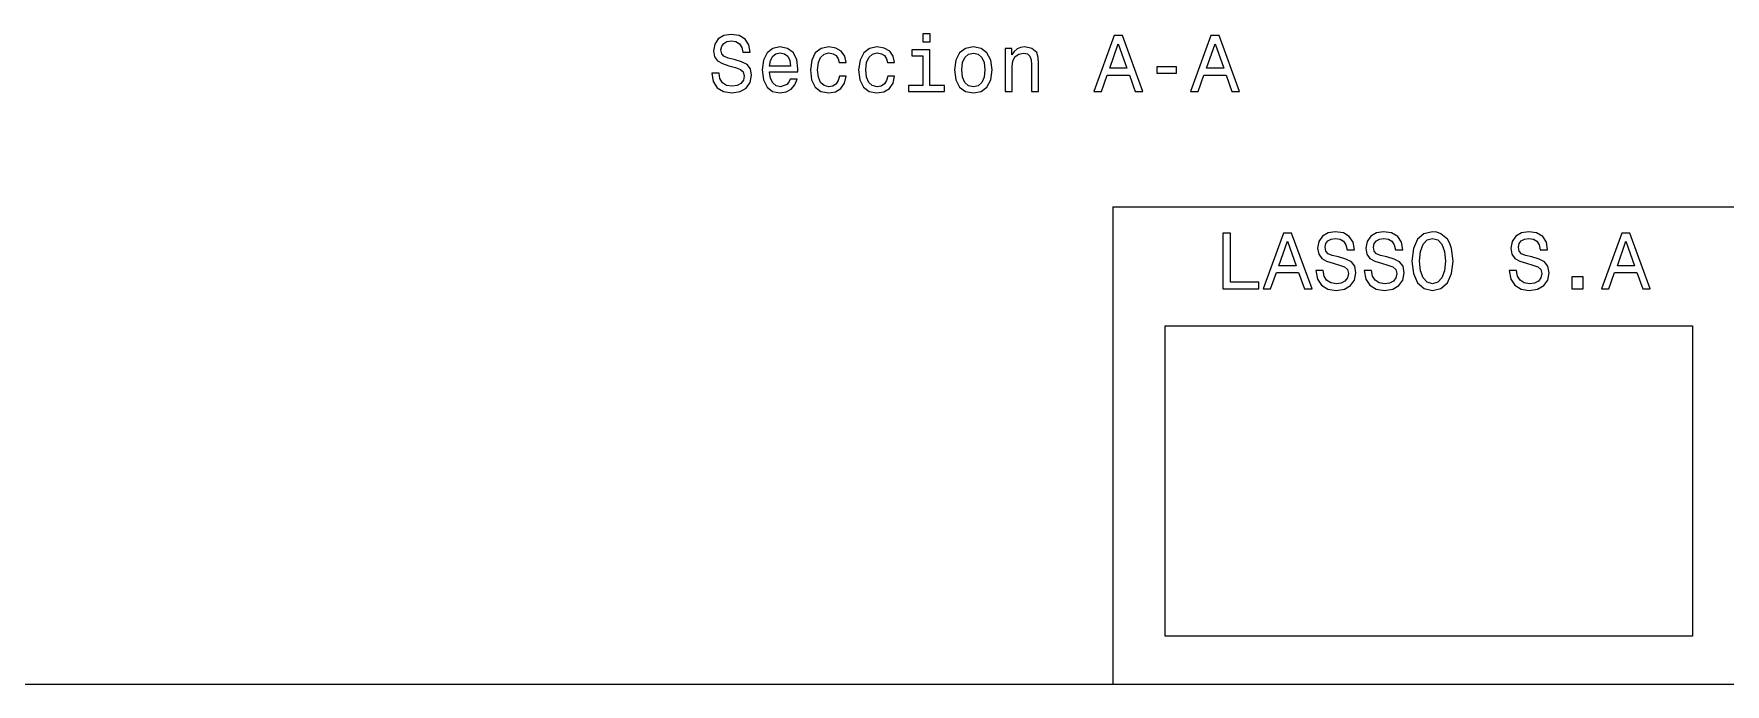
# Model space of a CAD drawing. Extents: x 25 to 410, y 10 to 284.
# Drawn here: x 167.2 to 273.5, y 10 to 50.9 of the extents above; entities that cross this region are included whole.
import ezdxf

# ---------------------------------------------------------------- set-up
doc = ezdxf.new("R2010")
doc.units = 0
doc.layers.get('0').update_dxf_attribs({"linetype": 'CONTINUOUS'})
picture_1 = doc.add_image_def('image1.jpg', size_in_pixel=(2363, 1391))

msp = doc.modelspace()

# ---------------------------------------------------------------- linework, layer by layer
at = {"color": 7}
for p, q in [((235, 40), (410, 40)), ((235, 40), (235, 10)), ((25, 10), (410, 10)), ((235, 10), (275, 10))]:
    msp.add_line(p, q, dxfattribs=at)
at = {"color": 4}
for points in [[(210.26, 48.4), (209.8, 48.4), (209.9, 47.86), (210.15, 47.47), (210.54, 47.23), (211.07, 47.15), (211.59, 47.23), (211.97, 47.45), (212.22, 47.8), (212.31, 48.26), (212.24, 48.67), (212.02, 48.94), (211.68, 49.11), (211.22, 49.24), (210.83, 49.34), (210.57, 49.45), (210.43, 49.61), (210.38, 49.86), (210.43, 50.09), (210.56, 50.26), (210.76, 50.38), (211.04, 50.42), (211.32, 50.37), (211.54, 50.23), (211.69, 50.01), (211.76, 49.7), (212.22, 49.7), (212.22, 49.71), (212.14, 50.18), (211.9, 50.53), (211.53, 50.76), (211.02, 50.83), (210.57, 50.76), (210.21, 50.54), (209.99, 50.22), (209.91, 49.79), (209.97, 49.42), (210.16, 49.16), (210.47, 48.99), (210.88, 48.86), (211.29, 48.74), (211.6, 48.63), (211.78, 48.47), (211.85, 48.2), (211.79, 47.94), (211.63, 47.74), (211.39, 47.61), (211.09, 47.57), (210.74, 47.62), (210.48, 47.79), (210.31, 48.05)], [(213.44, 48.47), (215.21, 48.47), (215.22, 48.67), (215.14, 49.25), (214.91, 49.69), (214.56, 49.95), (214.09, 50.05), (213.63, 49.94), (213.28, 49.66), (213.05, 49.2), (212.97, 48.6), (213.05, 47.98), (213.28, 47.52), (213.62, 47.24), (214.08, 47.15), (214.47, 47.21), (214.79, 47.38), (215.03, 47.65), (215.17, 48.02), (214.73, 48.02), (214.64, 47.82), (214.51, 47.67), (214.13, 47.54), (213.84, 47.6), (213.63, 47.78), (213.49, 48.06), (213.44, 48.45)], [(217.81, 49.05), (218.25, 49.05), (218.16, 49.46), (217.94, 49.77), (217.6, 49.97), (217.16, 50.05), (216.68, 49.94), (216.31, 49.66), (216.08, 49.2), (216, 48.59), (216.07, 47.98), (216.3, 47.52), (216.66, 47.24), (217.15, 47.15), (217.58, 47.22), (217.92, 47.43), (218.15, 47.77), (218.25, 48.21), (217.83, 48.21), (217.75, 47.93), (217.61, 47.72), (217.41, 47.58), (217.16, 47.54), (216.86, 47.61), (216.63, 47.81), (216.5, 48.14), (216.45, 48.6), (216.5, 49.06), (216.64, 49.38), (216.87, 49.59), (217.16, 49.66), (217.43, 49.61), (217.62, 49.5), (217.75, 49.3)], [(220.84, 49.05), (221.28, 49.05), (221.19, 49.46), (220.98, 49.77), (220.64, 49.97), (220.2, 50.05), (219.72, 49.94), (219.35, 49.66), (219.12, 49.2), (219.03, 48.59), (219.11, 47.98), (219.34, 47.52), (219.7, 47.24), (220.18, 47.15), (220.62, 47.22), (220.96, 47.43), (221.19, 47.77), (221.29, 48.21), (220.87, 48.21), (220.79, 47.93), (220.65, 47.72), (220.45, 47.58), (220.2, 47.54), (219.89, 47.61), (219.67, 47.81), (219.53, 48.14), (219.49, 48.6), (219.53, 49.06), (219.67, 49.38), (219.9, 49.59), (220.2, 49.66), (220.46, 49.61), (220.66, 49.5), (220.79, 49.3)], [(223.53, 50.86), (223.06, 50.86), (223.06, 50.36), (223.53, 50.36)], [(225.06, 48.59), (225.14, 47.98), (225.37, 47.52), (225.74, 47.24), (226.24, 47.15), (226.73, 47.24), (227.09, 47.52), (227.33, 47.97), (227.41, 48.59), (227.33, 49.21), (227.09, 49.67), (226.73, 49.94), (226.24, 50.05), (225.74, 49.94), (225.37, 49.66), (225.14, 49.21)], [(228.23, 47.24), (228.67, 47.24), (228.67, 48.8), (228.72, 49.16), (228.86, 49.43), (229.09, 49.59), (229.39, 49.65), (229.64, 49.6), (229.79, 49.46), (229.86, 49.23), (229.89, 48.93), (229.89, 47.24), (230.33, 47.24), (230.33, 49.02), (230.31, 49.38), (230.22, 49.68), (229.92, 49.95), (229.46, 50.05), (229.2, 50.01), (228.98, 49.91), (228.8, 49.75), (228.65, 49.54), (228.65, 49.95), (228.23, 49.95)], [(233.81, 47.24), (234.28, 47.24), (234.64, 48.27), (236.04, 48.27), (236.41, 47.24), (236.88, 47.24), (235.6, 50.75), (235.09, 50.75)], [(234.8, 48.7), (235.34, 50.24), (235.88, 48.7)], [(239.88, 47.24), (240.35, 47.24), (240.72, 48.27), (242.11, 48.27), (242.48, 47.24), (242.95, 47.24), (241.67, 50.75), (241.16, 50.75)], [(240.88, 48.7), (241.42, 50.24), (241.96, 48.7)], [(213.44, 48.84), (213.49, 49.19), (213.63, 49.45), (213.83, 49.6), (214.11, 49.66), (214.37, 49.6), (214.58, 49.45), (214.71, 49.19), (214.75, 48.84)], [(223.51, 47.61), (223.51, 49.86), (222.37, 49.86), (222.37, 49.48), (223.07, 49.48), (223.07, 47.61), (222.16, 47.61), (222.16, 47.24), (224.43, 47.24), (224.43, 47.61)], [(225.51, 48.6), (225.56, 49.05), (225.7, 49.38), (225.93, 49.58), (226.24, 49.65), (226.54, 49.58), (226.77, 49.38), (226.91, 49.05), (226.96, 48.6), (226.91, 48.14), (226.77, 47.81), (226.54, 47.6), (226.24, 47.54), (225.93, 47.6), (225.7, 47.81), (225.56, 48.14)], [(237.77, 48.4), (238.99, 48.4), (238.99, 48.79), (237.77, 48.79)]]:
    msp.add_lwpolyline(points, close=True, dxfattribs=at)
at = {"color": 7}
for points in [[(241.91, 34.83), (244.16, 34.83), (244.16, 35.26), (242.38, 35.26), (242.38, 38.33), (241.91, 38.33)], [(244.44, 34.83), (244.9, 34.83), (245.27, 35.86), (246.67, 35.86), (247.04, 34.83), (247.51, 34.83), (246.23, 38.34), (245.72, 38.34)], [(248.21, 35.99), (247.75, 35.99), (247.85, 35.45), (248.11, 35.06), (248.5, 34.82), (249.02, 34.74), (249.54, 34.82), (249.93, 35.04), (250.17, 35.39), (250.27, 35.85), (250.19, 36.26), (249.98, 36.53), (249.64, 36.71), (249.18, 36.84), (248.78, 36.93), (248.53, 37.04), (248.38, 37.2), (248.33, 37.46), (248.38, 37.68), (248.51, 37.86), (248.71, 37.97), (248.99, 38.01), (249.27, 37.96), (249.49, 37.83), (249.64, 37.6), (249.71, 37.29), (250.17, 37.29), (250.17, 37.3), (250.09, 37.77), (249.85, 38.13), (249.48, 38.35), (248.97, 38.43), (248.52, 38.35), (248.17, 38.14), (247.94, 37.81), (247.86, 37.39), (247.93, 37.01), (248.12, 36.75), (248.42, 36.58), (248.83, 36.45), (249.24, 36.33), (249.55, 36.22), (249.74, 36.06), (249.8, 35.8), (249.74, 35.53), (249.58, 35.33), (249.35, 35.2), (249.04, 35.16), (248.7, 35.22), (248.43, 35.38), (248.27, 35.64)], [(251.25, 35.99), (250.79, 35.99), (250.89, 35.45), (251.14, 35.06), (251.53, 34.82), (252.06, 34.74), (252.58, 34.82), (252.96, 35.04), (253.21, 35.39), (253.3, 35.85), (253.23, 36.26), (253.01, 36.53), (252.67, 36.71), (252.21, 36.84), (251.82, 36.93), (251.56, 37.04), (251.42, 37.2), (251.37, 37.46), (251.42, 37.68), (251.55, 37.86), (251.75, 37.97), (252.03, 38.01), (252.31, 37.96), (252.53, 37.83), (252.68, 37.6), (252.75, 37.29), (253.21, 37.29), (253.21, 37.3), (253.13, 37.77), (252.89, 38.13), (252.51, 38.35), (252.01, 38.43), (251.56, 38.35), (251.2, 38.14), (250.98, 37.81), (250.9, 37.39), (250.96, 37.01), (251.15, 36.75), (251.46, 36.58), (251.87, 36.45), (252.28, 36.33), (252.59, 36.22), (252.77, 36.06), (252.84, 35.8), (252.78, 35.53), (252.62, 35.33), (252.38, 35.2), (252.08, 35.16), (251.73, 35.22), (251.47, 35.38), (251.3, 35.64)], [(253.79, 36.58), (253.88, 35.8), (254.14, 35.22), (254.55, 34.86), (255.08, 34.74), (255.61, 34.86), (256.02, 35.22), (256.28, 35.8), (256.38, 36.58), (256.28, 37.37), (256.17, 37.68), (256.02, 37.95), (255.61, 38.3), (255.36, 38.4), (255.08, 38.43), (254.54, 38.3), (254.13, 37.95), (253.88, 37.37)], [(260.36, 35.99), (259.9, 35.99), (260, 35.45), (260.25, 35.06), (260.64, 34.82), (261.16, 34.74), (261.68, 34.82), (262.07, 35.04), (262.32, 35.39), (262.41, 35.85), (262.33, 36.26), (262.12, 36.53), (261.78, 36.71), (261.32, 36.84), (260.93, 36.93), (260.67, 37.04), (260.52, 37.2), (260.48, 37.46), (260.52, 37.68), (260.65, 37.86), (260.86, 37.97), (261.13, 38.01), (261.42, 37.96), (261.64, 37.83), (261.78, 37.6), (261.85, 37.29), (262.31, 37.29), (262.31, 37.3), (262.23, 37.77), (262, 38.13), (261.62, 38.35), (261.12, 38.43), (260.66, 38.35), (260.31, 38.14), (260.08, 37.81), (260, 37.39), (260.07, 37.01), (260.26, 36.75), (260.56, 36.58), (260.98, 36.45), (261.39, 36.33), (261.69, 36.22), (261.88, 36.06), (261.95, 35.8), (261.89, 35.53), (261.73, 35.33), (261.49, 35.2), (261.18, 35.16), (260.84, 35.22), (260.58, 35.38), (260.41, 35.64)], [(265.69, 34.83), (266.16, 34.83), (266.52, 35.86), (267.92, 35.86), (268.29, 34.83), (268.76, 34.83), (267.48, 38.34), (266.97, 38.34)], [(245.43, 36.29), (245.97, 37.84), (246.51, 36.29)], [(254.27, 36.58), (254.33, 37.19), (254.49, 37.64), (254.75, 37.92), (255.08, 38.01), (255.41, 37.92), (255.67, 37.64), (255.83, 37.19), (255.89, 36.58), (255.83, 35.97), (255.67, 35.53), (255.41, 35.25), (255.08, 35.16), (254.75, 35.25), (254.49, 35.53), (254.33, 35.97)], [(266.69, 36.29), (267.23, 37.84), (267.77, 36.29)], [(263.84, 34.83), (264.54, 34.83), (264.54, 35.59), (263.84, 35.59)]]:
    msp.add_lwpolyline(points, close=True, dxfattribs=at)

# ---------------------------------------------------------------- pictures from other files: only their frames are drawn
image = msp.add_image(picture_1, insert=(238.29, 13.02), size_in_units=(33.13, 19.5))
image.dxf.flags = 7

doc.saveas('drawing.dxf')
